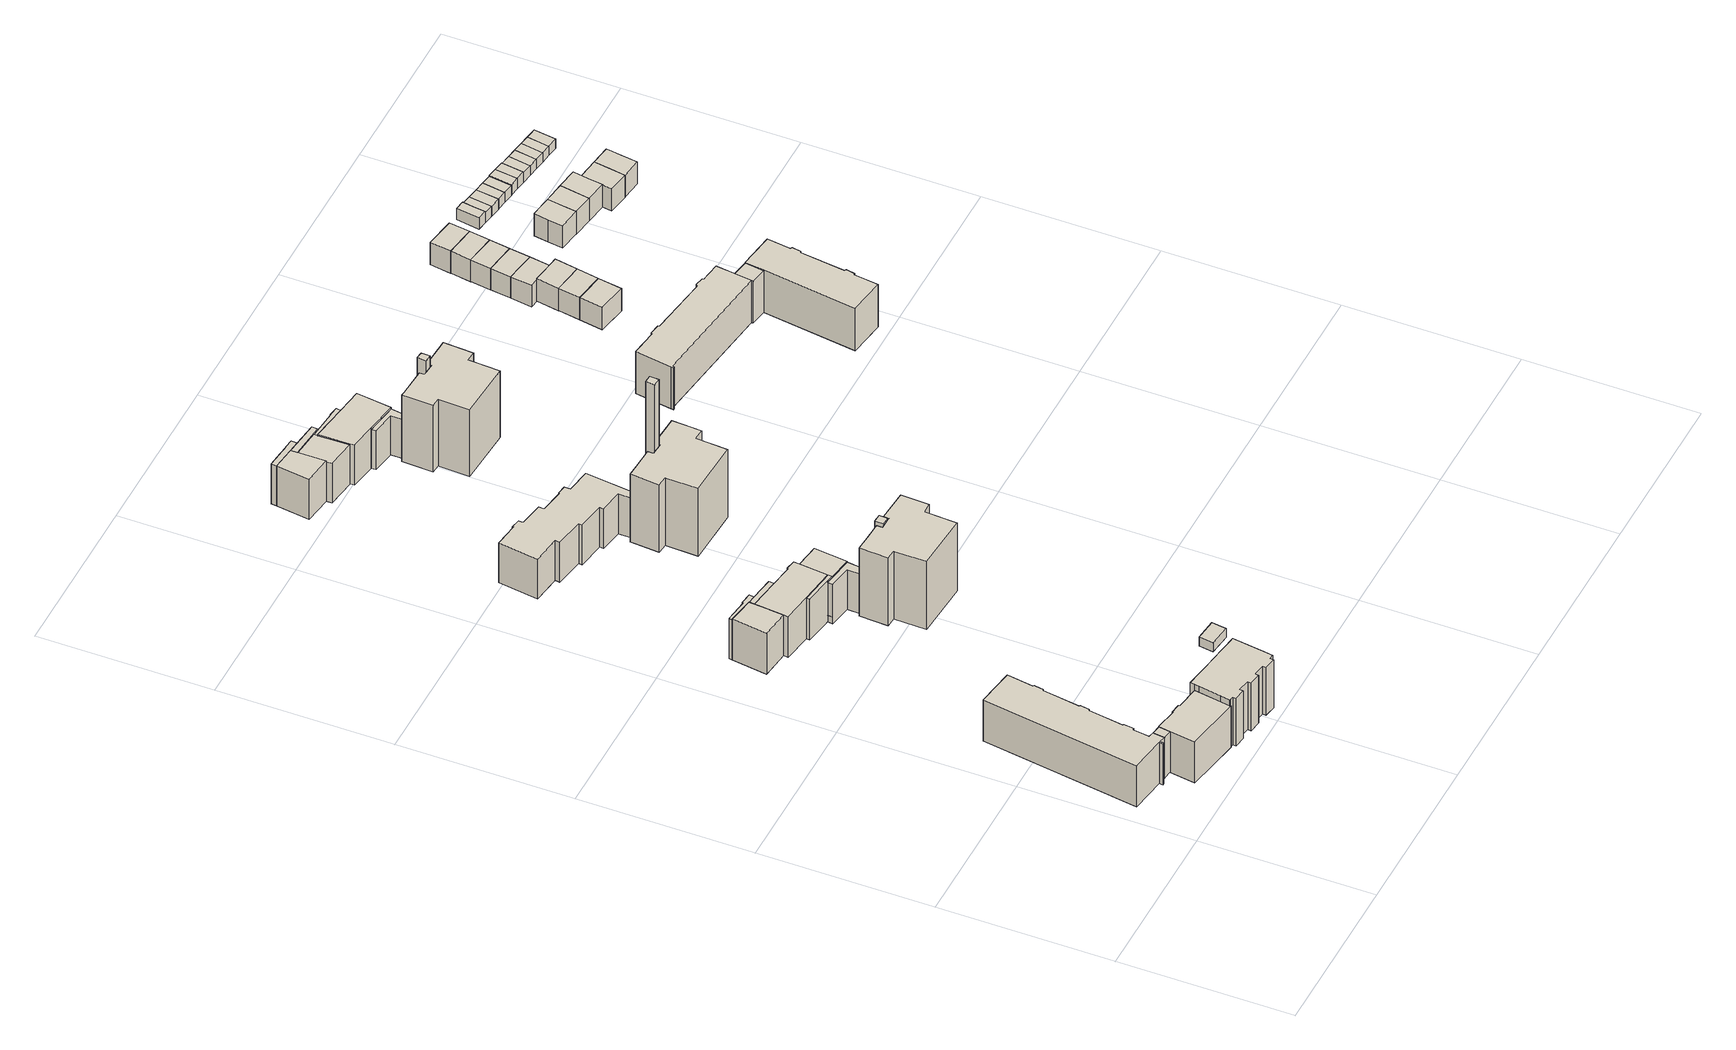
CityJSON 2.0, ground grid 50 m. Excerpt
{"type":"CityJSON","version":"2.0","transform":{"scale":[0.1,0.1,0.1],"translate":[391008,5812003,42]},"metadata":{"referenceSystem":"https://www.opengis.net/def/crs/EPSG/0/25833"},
"CityObjects":{
"building1":{"type":"Building","attributes":{"Gemeindeschluessel":"11000007","BezugspunktDach":"2200","function":"51009_1610","measuredHeight":13.73,"storeysAboveGround":0},"address":[{"country":"Germany","locality":"Berlin"}],"geometry":[{"type":"Solid","lod":"1","boundaries":[[[[0,1,2,3]],[[4,5,6,7]],[[4,7,3,2]],[[5,4,2,1]],[[6,5,1,0]],[[7,6,0,3]]]]}]},
"building2":{"type":"Building","attributes":{"Gemeindeschluessel":"11000007","BezugspunktDach":"2200","function":"31001_1010","measuredHeight":13.99,"storeysAboveGround":4},"address":[{"country":"Germany","locality":"Berlin","thoroughfareNumber":"2, 4, 6","thoroughfareName":"Steinhellenweg"}],"geometry":[{"type":"Solid","lod":"1","boundaries":[[[[8,9,10,11,12,13,14,15,16,17,18,19,20,21,22,23,24,25,26,27,28,29]],[[30,31,32,33,34,35,36,37,38,39,40,41,42,43,44,45,46,47,48,49,50,51]],[[30,51,29,28]],[[31,30,28,27]],[[32,31,27,26]],[[33,32,26,25]],[[34,33,25,24]],[[35,34,24,23]],[[36,35,23,22]],[[37,36,22,21]],[[38,37,21,20]],[[39,38,20,19]],[[40,39,19,18]],[[41,40,18,17]],[[42,41,17,16]],[[43,42,16,15]],[[44,43,15,14]],[[45,44,14,13]],[[46,45,13,12]],[[47,46,12,11]],[[48,47,11,10]],[[49,48,10,9]],[[50,49,9,8]],[[51,50,8,29]]]]}]},
"building3":{"type":"Building","attributes":{"Gemeindeschluessel":"11000007","BezugspunktDach":"2200","function":"31001_1010","measuredHeight":14.02,"storeysAboveGround":4},"address":[{"country":"Germany","locality":"Berlin","thoroughfareNumber":"58","thoroughfareName":"Eisenacher Straße"}],"geometry":[{"type":"Solid","lod":"1","boundaries":[[[[52,53,54,55,56,57,58,59,60,61]],[[62,63,64,65,66,67,68,69,70,71]],[[62,71,61,60]],[[63,62,60,59]],[[64,63,59,58]],[[65,64,58,57]],[[66,65,57,56]],[[67,66,56,55]],[[68,67,55,54]],[[69,68,54,53]],[[70,69,53,52]],[[71,70,52,61]]]]}]},
"building4":{"type":"Building","attributes":{"Gemeindeschluessel":"11000007","function":"31001_1010"},"address":[{"country":"Germany","locality":"Berlin","thoroughfareNumber":"57","thoroughfareName":"Eisenacher Straße"}],"children":["building4-1","building4-2"]},
"building4-1":{"type":"BuildingPart","attributes":{"BezugspunktDach":"2200","measuredHeight":18.97,"storeysAboveGround":4},"parents":["building4"],"geometry":[{"type":"MultiSurface","lod":"1","boundaries":[[[72,73,74,75,76,77,78,79,80,81,82,83,84,85,86,87,88,89,90,91,92,93,94,95,96,97]],[[98,99,100,101,102,103,104,105,106,107,108,109,110,111,112,113,114,115,116,117,118,119,120,121,122,123]],[[98,123,97,96]],[[99,98,96,95]],[[100,99,95,94]],[[101,100,94,93]],[[102,101,93,92]],[[103,102,92,91]],[[104,103,91,90]],[[124,125,126,127,128,105,104,90,89]],[[106,105,89,88]],[[107,106,88,87]],[[108,107,87,86]],[[109,108,86,85]],[[110,109,85,84]],[[111,110,84,83]],[[112,111,83,82]],[[113,112,82,81]],[[114,113,81,80]],[[115,114,80,79]],[[116,115,79,78]],[[117,116,78,77]],[[118,117,77,76]],[[119,118,76,75]],[[120,119,75,74]],[[121,120,74,73]],[[122,121,73,72]],[[123,122,72,97]],[[128,127,126,125,124]]]}]},
"building4-2":{"type":"BuildingPart","attributes":{"BezugspunktDach":"2200","measuredHeight":5.9,"storeysAboveGround":4},"parents":["building4"],"geometry":[{"type":"Solid","lod":"1","boundaries":[[[[124,129,130,125]],[[131,132,127,126]],[[131,126,125,130]],[[132,131,130,129]],[[127,132,129,124]],[[126,127,124,125]]]]}]},
"building5":{"type":"Building","attributes":{"Gemeindeschluessel":"11000007","function":"31001_1010"},"address":[{"country":"Germany","locality":"Berlin","thoroughfareNumber":"10, 8","thoroughfareName":"Steinhellenweg"}],"children":["building5-1","building5-2","building5-3","building5-4","building5-5","building5-6","building5-7"]},
"building5-1":{"type":"BuildingPart","attributes":{"BezugspunktDach":"2200","measuredHeight":13.74,"storeysAboveGround":4},"parents":["building5"],"geometry":[{"type":"MultiSurface","lod":"1","boundaries":[[[133,134,135,136,137,138,139,140,141,142]],[[143,144,145,146,147,148,149,150,151,152]],[[143,152,142,141]],[[146,145,139,138]],[[147,146,138,137]],[[148,147,137,136]],[[149,148,136,135]],[[153,154,135,134]],[[152,151,133,142]],[[144,143,141,140]],[[140,139,145,144]],[[150,149,155,154,153]],[[151,150,134,133]]]}]},
"building5-2":{"type":"BuildingPart","attributes":{"BezugspunktDach":"2200","measuredHeight":13.35,"storeysAboveGround":4},"parents":["building5"],"geometry":[{"type":"MultiSurface","lod":"1","boundaries":[[[156,157,158,159,160,161]],[[162,163,164,165,166,167]],[[162,167,161,160]],[[164,163,159,158]],[[165,164,158,157]],[[166,165,157,156]],[[167,166,156,161]],[[162,160,168,169]],[[163,169,168,159]]]}]},
"building5-3":{"type":"BuildingPart","attributes":{"BezugspunktDach":"2200","measuredHeight":13.74,"storeysAboveGround":4},"parents":["building5"],"geometry":[{"type":"MultiSurface","lod":"1","boundaries":[[[170,171,134,133,172]],[[151,150,169,162,173]],[[151,173,172,133]],[[174,153,150,134,171]],[[160,168,171,170]],[[173,162,170,172]],[[150,151,133,134,175]],[[169,150,153,174]],[[162,169,168,160]]]}]},
"building5-4":{"type":"BuildingPart","attributes":{"BezugspunktDach":"2200","measuredHeight":13.74,"storeysAboveGround":4},"parents":["building5"],"geometry":[{"type":"MultiSurface","lod":"1","boundaries":[[[139,176,177,178,140]],[[179,180,181,145,144]],[[182,183,178,177]],[[181,180,177,176]],[[145,181,176,139]],[[144,140,178,179,184]],[[180,179,183,182]],[[145,139,140,144]]]}]},
"building5-5":{"type":"BuildingPart","attributes":{"BezugspunktDach":"2200","measuredHeight":14.3,"storeysAboveGround":4},"parents":["building5"],"geometry":[{"type":"MultiSurface","lod":"1","boundaries":[[[185,186,187,188]],[[189,179,143,190]],[[189,190,188,187]],[[179,189,187,186],[179,183,191,189]],[[143,141,140,144,179,186,185],[144,140,178,179]],[[190,143,185,188]],[[183,179,189,191]],[[144,140,141,143]],[[140,144,179,178]]]}]},
"building5-6":{"type":"BuildingPart","attributes":{"BezugspunktDach":"2200","measuredHeight":13.67,"storeysAboveGround":4},"parents":["building5"],"geometry":[{"type":"MultiSurface","lod":"1","boundaries":[[[192,193,154,174]],[[149,194,163,169]],[[149,169,150,149,154]],[[194,149,154,193]],[[163,194,193,192]],[[169,168,159,192,174]],[[154,149,150,153]],[[174,153,150,169]],[[163,195,159,168,169]]]}]},
"building5-7":{"type":"BuildingPart","attributes":{"BezugspunktDach":"2200","measuredHeight":13.63,"storeysAboveGround":4},"parents":["building5"],"geometry":[{"type":"MultiSurface","lod":"1","boundaries":[[[182,196,197,198,199,191]],[[200,201,202,203,180,189]],[[200,189,191,199]],[[201,200,199,198]],[[202,201,198,197]],[[203,202,197,196]],[[180,203,196,182]],[[180,182,183,179]],[[189,204,179,183,191]]]}]},
"building6":{"type":"Building","attributes":{"Gemeindeschluessel":"11000007","BezugspunktDach":"2200","function":"31001_2463","measuredHeight":2.97,"storeysAboveGround":1},"address":[{"country":"Germany","locality":"Berlin","thoroughfareNumber":"56A","thoroughfareName":"Eisenacher Straße"}],"geometry":[{"type":"Solid","lod":"1","boundaries":[[[[205,206,207,208]],[[209,210,211,212]],[[209,212,208,207]],[[210,209,207,206]],[[211,210,206,205]],[[212,211,205,208]]]]}]},
"building7":{"type":"Building","attributes":{"Gemeindeschluessel":"11000007","BezugspunktDach":"2200","function":"31001_1010","measuredHeight":23.08,"storeysAboveGround":7},"address":[{"country":"Germany","locality":"Berlin","thoroughfareNumber":"12","thoroughfareName":"Steinhellenweg"}],"geometry":[{"type":"Solid","lod":"1","boundaries":[[[[213,214,215,216,217,218,219,220,221,222,223,224,225,226,227,228]],[[229,230,231,232,233,234,235,236,237,238,239,240,241,242,243,244]],[[229,244,228,227]],[[230,229,227,226]],[[231,230,226,225]],[[232,231,225,224]],[[233,232,224,223]],[[234,233,223,222]],[[235,234,222,221]],[[236,235,221,220]],[[237,236,220,219]],[[238,237,219,218]],[[239,238,218,217]],[[240,239,217,216]],[[241,240,216,215]],[[242,241,215,214]],[[243,242,214,213]],[[244,243,213,228]]]]}]},
"building8":{"type":"Building","attributes":{"Gemeindeschluessel":"11000007","BezugspunktDach":"2200","function":"51009_1610","measuredHeight":23.63,"storeysAboveGround":0},"address":[{"country":"Germany","locality":"Berlin"}],"geometry":[{"type":"Solid","lod":"1","boundaries":[[[[245,246,247,248]],[[249,250,251,252]],[[249,252,248,247]],[[250,249,247,246]],[[251,250,246,245]],[[252,251,245,248]]]]}]},
"building9":{"type":"Building","attributes":{"Gemeindeschluessel":"11000007","BezugspunktDach":"2200","function":"31001_1010","measuredHeight":13.54,"storeysAboveGround":4},"address":[{"country":"Germany","locality":"Berlin","thoroughfareNumber":"35, 37","thoroughfareName":"Wolfsburger Weg"}],"geometry":[{"type":"Solid","lod":"1","boundaries":[[[[253,254,255,256,257,258,259,260,261,262,263,264,265,266,267,268,269,270,271,272,273,274]],[[275,276,277,278,279,280,281,282,283,284,285,286,287,288,289,290,291,292,293,294,295,296]],[[275,296,274,273]],[[276,275,273,272]],[[277,276,272,271]],[[278,277,271,270]],[[279,278,270,269]],[[280,279,269,268]],[[281,280,268,267]],[[282,281,267,266]],[[283,282,266,265]],[[284,283,265,264]],[[285,284,264,263]],[[286,285,263,262]],[[287,286,262,261]],[[288,287,261,260]],[[289,288,260,259]],[[290,289,259,258]],[[291,290,258,257]],[[292,291,257,256]],[[293,292,256,255]],[[294,293,255,254]],[[295,294,254,253]],[[296,295,253,274]]]]}]},
"building10":{"type":"Building","attributes":{"Gemeindeschluessel":"11000007","BezugspunktDach":"2200","function":"31001_1010","measuredHeight":23.05,"storeysAboveGround":7},"address":[{"country":"Germany","locality":"Berlin","thoroughfareNumber":"33","thoroughfareName":"Wolfsburger Weg"}],"geometry":[{"type":"Solid","lod":"1","boundaries":[[[[297,298,299,300,301,302,303,304,305,306,307,308,309,310,311,312]],[[313,314,315,316,317,318,319,320,321,322,323,324,325,326,327,328]],[[313,328,312,311]],[[314,313,311,310]],[[315,314,310,309]],[[316,315,309,308]],[[317,316,308,307]],[[318,317,307,306]],[[319,318,306,305]],[[320,319,305,304]],[[321,320,304,303]],[[322,321,303,302]],[[323,322,302,301]],[[324,323,301,300]],[[325,324,300,299]],[[326,325,299,298]],[[327,326,298,297]],[[328,327,297,312]]]]}]},
"building11":{"type":"Building","attributes":{"Gemeindeschluessel":"11000007","BezugspunktDach":"2200","function":"51009_1610","measuredHeight":45.36,"storeysAboveGround":0},"address":[{"country":"Germany","locality":"Berlin"}],"geometry":[{"type":"Solid","lod":"1","boundaries":[[[[329,330,331,332]],[[333,334,335,336]],[[333,336,332,331]],[[334,333,331,330]],[[335,334,330,329]],[[336,335,329,332]]]]}]},
"building12":{"type":"Building","attributes":{"Gemeindeschluessel":"11000007","function":"31001_1010"},"address":[{"country":"Germany","locality":"Berlin","thoroughfareNumber":"14, 16","thoroughfareName":"Steinhellenweg"}],"children":["building12-1","building12-2","building12-3","building12-4","building12-5","building12-6","building12-7"]},
"building12-1":{"type":"BuildingPart","attributes":{"BezugspunktDach":"2200","measuredHeight":14.25,"storeysAboveGround":4},"parents":["building12"],"geometry":[{"type":"MultiSurface","lod":"1","boundaries":[[[337,338,339,340,341,342,343]],[[344,345,346,347,348,349,350]],[[344,351,352,350,343,342]],[[345,344,342,341]],[[346,345,341,340]],[[347,353,354,340,339]],[[348,347,339,338]],[[349,348,338,337]],[[355,356,337,343]],[[350,352,351,344]],[[346,354,353,347,357]],[[350,349,356,355]]]}]},
"building12-2":{"type":"BuildingPart","attributes":{"BezugspunktDach":"2200","measuredHeight":13.22,"storeysAboveGround":4},"parents":["building12"],"geometry":[{"type":"Solid","lod":"1","boundaries":[[[[358,359,360,361,354,353]],[[346,362,363,364,365,347]],[[362,346,354,361]],[[363,362,361,360]],[[364,363,360,359]],[[365,364,359,358]],[[347,365,358,353]],[[347,353,354,346]]]]}]},
"building12-3":{"type":"BuildingPart","attributes":{"BezugspunktDach":"2200","measuredHeight":13.22,"storeysAboveGround":4},"parents":["building12"],"geometry":[{"type":"MultiSurface","lod":"1","boundaries":[[[352,351,366,367,368,369,370]],[[371,372,373,374,344,350,375]],[[372,371,369,368]],[[373,372,368,367]],[[374,373,367,366]],[[344,374,366,351]],[[371,375,370,369]],[[376,350,344,351,352]],[[350,352,370,375]]]}]},
"building12-4":{"type":"BuildingPart","attributes":{"BezugspunktDach":"2200","measuredHeight":13.36,"storeysAboveGround":4},"parents":["building12"],"geometry":[{"type":"MultiSurface","lod":"1","boundaries":[[[356,377,378,379,380]],[[381,382,375,349,383]],[[381,383,380,379]],[[377,355,384,352,370]],[[383,349,356,380]],[[382,381,379,378]],[[370,375,382,378,377]],[[349,350,355,356]],[[375,370,352,384,350]]]}]},
"building12-5":{"type":"BuildingPart","attributes":{"BezugspunktDach":"2200","measuredHeight":13.63,"storeysAboveGround":4},"parents":["building12"],"geometry":[{"type":"MultiSurface","lod":"1","boundaries":[[[385,386,387,388,389]],[[390,391,392,371,382]],[[392,391,387,386]],[[371,392,386,385]],[[382,378,377,370,369,385,389]],[[390,382,378,389,388]],[[391,390,388,387]],[[371,369,370,375]],[[370,377,378,382,375]]]}]},
"building12-6":{"type":"BuildingPart","attributes":{"BezugspunktDach":"2200","measuredHeight":13.71,"storeysAboveGround":4},"parents":["building12"],"geometry":[{"type":"MultiSurface","lod":"1","boundaries":[[[393,394,395,396]],[[397,390,381,398]],[[397,398,396,395]],[[390,388,399,400,395,394]],[[379,378,389,388,390,394,393]],[[398,381,393,396]],[[397,400,399,388,390]],[[381,382,378,379]],[[401,382,402,390,388,389,378]]]}]},
"building12-7":{"type":"BuildingPart","attributes":{"BezugspunktDach":"2200","measuredHeight":13.6,"storeysAboveGround":4},"parents":["building12"],"geometry":[{"type":"MultiSurface","lod":"1","boundaries":[[[387,403,404,405,406,407,399]],[[408,409,410,411,412,391,397]],[[408,397,399,407]],[[409,408,407,406]],[[410,409,406,405]],[[411,410,405,404]],[[412,411,404,403]],[[391,412,403,387]],[[391,413,387,388,390]],[[397,414,390,388,399,415]]]}]},
"building13":{"type":"Building","attributes":{"Gemeindeschluessel":"11000007","BezugspunktDach":"2200","function":"31001_1010","measuredHeight":22.59,"storeysAboveGround":7},"address":[{"country":"Germany","locality":"Berlin","thoroughfareNumber":"18","thoroughfareName":"Steinhellenweg"}],"geometry":[{"type":"Solid","lod":"1","boundaries":[[[[416,417,418,419,420,421,422,423,424,425,426,427,428,429,430,431]],[[432,433,434,435,436,437,438,439,440,441,442,443,444,445,446,447]],[[432,447,431,430]],[[433,432,430,429]],[[434,433,429,428]],[[435,434,428,427]],[[436,435,427,426]],[[437,436,426,425]],[[438,437,425,424]],[[439,438,424,423]],[[440,439,423,422]],[[441,440,422,421]],[[442,441,421,420]],[[443,442,420,419]],[[444,443,419,418]],[[445,444,418,417]],[[446,445,417,416]],[[447,446,416,431]]]]}]},
"building14":{"type":"Building","attributes":{"Gemeindeschluessel":"11000007","BezugspunktDach":"2200","function":"51009_1610","measuredHeight":26.48,"storeysAboveGround":0},"address":[{"country":"Germany","locality":"Berlin"}],"geometry":[{"type":"Solid","lod":"1","boundaries":[[[[448,449,450,451]],[[452,453,454,455]],[[452,455,451,450]],[[453,452,450,449]],[[454,453,449,448]],[[455,454,448,451]]]]}]},
"building15":{"type":"Building","attributes":{"Gemeindeschluessel":"11000007","function":"31001_1010"},"address":[{"country":"Germany","locality":"Berlin","thoroughfareNumber":"27, 27A, 29, 31","thoroughfareName":"Wolfsburger Weg"}],"children":["building15-1","building15-2","building15-3"]},
"building15-1":{"type":"BuildingPart","attributes":{"BezugspunktDach":"2200","measuredHeight":14.98,"storeysAboveGround":4},"parents":["building15"],"geometry":[{"type":"MultiSurface","lod":"1","boundaries":[[[456,457,458,459,460,461,462,463,464,465,466,467,468,469,470,471,472,473]],[[474,475,476,477,478,479,480,481,482,483,484,485,486,487,488,489,490,491]],[[474,491,473,472]],[[475,474,472,471]],[[476,475,471,470]],[[477,476,470,469]],[[478,477,469,468]],[[479,478,468,467]],[[480,479,467,466]],[[481,480,466,465]],[[482,481,465,464]],[[483,482,464,463]],[[484,483,463,462]],[[485,484,462,461]],[[492,493,494,461,460]],[[495,492,486,460,459]],[[488,487,459,458]],[[489,488,458,457]],[[490,489,457,456]],[[491,490,456,473]],[[486,496,493,492]],[[496,485,494,493]],[[487,486,492,495]]]}]},
"building15-2":{"type":"BuildingPart","attributes":{"BezugspunktDach":"2200","measuredHeight":14.32,"storeysAboveGround":4},"parents":["building15"],"geometry":[{"type":"MultiSurface","lod":"1","boundaries":[[[497,498,499,494,493,495]],[[496,485,500,501,502,487]],[[487,486,496]],[[500,485,494,499]],[[501,500,499,498]],[[502,501,498,497]],[[487,502,497,495]],[[496,486,492,493]],[[495,492,486,487]],[[485,496,493,494]]]}]},
"building15-3":{"type":"BuildingPart","attributes":{"BezugspunktDach":"2200","measuredHeight":15,"storeysAboveGround":4},"parents":["building15"],"geometry":[{"type":"Solid","lod":"1","boundaries":[[[[503,504,505,506,507,508,509,510,511,512,513,514,515]],[[502,500,516,517,518,519,520,521,522,523,524,525,526]],[[502,526,515,514]],[[500,502,514,513]],[[516,500,513,512]],[[517,516,512,511]],[[518,517,511,510]],[[519,518,510,509]],[[520,519,509,508]],[[521,520,508,507]],[[522,521,507,506]],[[523,522,506,505]],[[524,523,505,504]],[[525,524,504,503]],[[526,525,503,515]]]]}]},
"building16":{"type":"Building","attributes":{"Gemeindeschluessel":"11000007","BezugspunktDach":"2200","function":"31001_1010","measuredHeight":8.88,"storeysAboveGround":2},"address":[{"country":"Germany","locality":"Berlin","thoroughfareNumber":"32","thoroughfareName":"Wolfsburger Weg"}],"geometry":[{"type":"Solid","lod":"1","boundaries":[[[[527,528,529,530,531]],[[532,533,534,535,536]],[[532,536,531,530]],[[533,532,530,529]],[[534,533,529,528]],[[535,534,528,527]],[[536,535,527,531]]]]}]},
"building17":{"type":"Building","attributes":{"Gemeindeschluessel":"11000007","BezugspunktDach":"2200","function":"31001_1010","measuredHeight":8.92,"storeysAboveGround":2},"address":[{"country":"Germany","locality":"Berlin","thoroughfareNumber":"32A","thoroughfareName":"Wolfsburger Weg"}],"geometry":[{"type":"Solid","lod":"1","boundaries":[[[[528,537,538,539,530]],[[540,541,542,534,532]],[[540,532,530,539]],[[541,540,539,538]],[[542,541,538,537]],[[534,542,537,528]],[[532,534,528,530]]]]}]},
"building18":{"type":"Building","attributes":{"Gemeindeschluessel":"11000007","BezugspunktDach":"2200","function":"31001_1010","measuredHeight":9.06,"storeysAboveGround":2},"address":[{"country":"Germany","locality":"Berlin","thoroughfareNumber":"32B","thoroughfareName":"Wolfsburger Weg"}],"geometry":[{"type":"Solid","lod":"1","boundaries":[[[[538,537,543,544,545,546,539]],[[547,548,549,550,551,552,553]],[[547,553,539,546]],[[548,547,546,545]],[[549,548,545,544]],[[550,549,544,543]],[[551,550,543,537]],[[552,551,537,538]],[[553,552,538,539]]]]}]},
"building19":{"type":"Building","attributes":{"Gemeindeschluessel":"11000007","BezugspunktDach":"2200","function":"31001_1010","measuredHeight":8.45,"storeysAboveGround":2},"address":[{"country":"Germany","locality":"Berlin","thoroughfareNumber":"32C","thoroughfareName":"Wolfsburger Weg"}],"geometry":[{"type":"Solid","lod":"1","boundaries":[[[[554,555,556,557,558,559,560]],[[561,562,563,564,565,566,567]],[[561,567,560,559]],[[562,561,559,558]],[[563,562,558,557]],[[564,563,557,556]],[[565,564,556,555]],[[566,565,555,554]],[[567,566,554,560]]]]}]},
"building20":{"type":"Building","attributes":{"Gemeindeschluessel":"11000007","BezugspunktDach":"2200","function":"31001_1010","measuredHeight":8.45,"storeysAboveGround":2},"address":[{"country":"Germany","locality":"Berlin","thoroughfareNumber":"32D","thoroughfareName":"Wolfsburger Weg"}],"geometry":[{"type":"Solid","lod":"1","boundaries":[[[[557,568,569,570,559]],[[571,572,573,563,561]],[[571,561,559,570]],[[572,571,570,569]],[[573,572,569,568]],[[563,573,568,557]],[[561,563,557,559]]]]}]},
"building21":{"type":"Building","attributes":{"Gemeindeschluessel":"11000007","BezugspunktDach":"2200","function":"31001_1010","measuredHeight":8.59,"storeysAboveGround":2},"address":[{"country":"Germany","locality":"Berlin","thoroughfareNumber":"32E","thoroughfareName":"Wolfsburger Weg"}],"geometry":[{"type":"Solid","lod":"1","boundaries":[[[[568,574,575,576,570]],[[577,578,579,580,581]],[[577,581,570,576]],[[578,577,576,575]],[[579,578,575,574]],[[580,579,574,568]],[[581,580,568,570]]]]}]},
"building22":{"type":"Building","attributes":{"Gemeindeschluessel":"11000007","BezugspunktDach":"2200","function":"31001_1010","measuredHeight":8.68,"storeysAboveGround":2},"address":[{"country":"Germany","locality":"Berlin","thoroughfareNumber":"32F","thoroughfareName":"Wolfsburger Weg"}],"geometry":[{"type":"Solid","lod":"1","boundaries":[[[[574,582,583,584,576]],[[585,586,587,588,589]],[[585,589,576,584]],[[586,585,584,583]],[[587,586,583,582]],[[588,587,582,574]],[[589,588,574,576]]]]}]},
"building23":{"type":"Building","attributes":{"Gemeindeschluessel":"11000007","BezugspunktDach":"2200","function":"31001_1010","measuredHeight":8.71,"storeysAboveGround":2},"address":[{"country":"Germany","locality":"Berlin","thoroughfareNumber":"32G","thoroughfareName":"Wolfsburger Weg"}],"geometry":[{"type":"Solid","lod":"1","boundaries":[[[[582,590,591,584]],[[592,593,594,595]],[[592,595,584,591]],[[593,592,591,590]],[[594,593,590,582]],[[595,594,582,584]]]]}]},
"building24":{"type":"Building","attributes":{"Gemeindeschluessel":"11000007","BezugspunktDach":"2200","function":"31001_1010","measuredHeight":8.75,"storeysAboveGround":2},"address":[{"country":"Germany","locality":"Berlin","thoroughfareNumber":"32H","thoroughfareName":"Wolfsburger Weg"}],"geometry":[{"type":"Solid","lod":"1","boundaries":[[[[596,597,598,599,600,601]],[[602,603,604,605,606,607]],[[602,607,601,600]],[[603,602,600,599]],[[604,603,599,598]],[[605,604,598,597]],[[606,605,597,596]],[[607,606,596,601]]]]}]},
"building25":{"type":"Building","attributes":{"Gemeindeschluessel":"11000007","BezugspunktDach":"2200","function":"31001_2463","measuredHeight":4.38,"storeysAboveGround":1},"address":[{"country":"Germany","locality":"Berlin","thoroughfareNumber":"32A (1)","thoroughfareName":"Wolfsburger Weg"}],"geometry":[{"type":"Solid","lod":"1","boundaries":[[[[608,609,610,611,612]],[[613,614,615,616,617]],[[613,617,612,611]],[[614,613,611,610]],[[615,614,610,609]],[[616,615,609,608]],[[617,616,608,612]]]]}]},
"building26":{"type":"Building","attributes":{"Gemeindeschluessel":"11000007","BezugspunktDach":"2200","function":"31001_1010","measuredHeight":8.79,"storeysAboveGround":2},"address":[{"country":"Germany","locality":"Berlin","thoroughfareNumber":"32I","thoroughfareName":"Wolfsburger Weg"}],"geometry":[{"type":"Solid","lod":"1","boundaries":[[[[618,619,620,598,596]],[[621,622,623,624,625]],[[621,625,596,598]],[[622,621,598,620]],[[623,622,620,619]],[[624,623,619,618]],[[625,624,618,596]]]]}]},
"building27":{"type":"Building","attributes":{"Gemeindeschluessel":"11000007","BezugspunktDach":"2200","function":"31001_2463","measuredHeight":3.46,"storeysAboveGround":1},"address":[{"country":"Germany","locality":"Berlin","thoroughfareNumber":"32 (1)","thoroughfareName":"Wolfsburger Weg"}],"geometry":[{"type":"Solid","lod":"1","boundaries":[[[[626,627,628,629]],[[630,631,632,633]],[[630,633,629,628]],[[631,630,628,627]],[[632,631,627,626]],[[633,632,626,629]]]]}]},
"building28":{"type":"Building","attributes":{"Gemeindeschluessel":"11000007","BezugspunktDach":"2200","function":"31001_2463","measuredHeight":3.48,"storeysAboveGround":1},"address":[{"country":"Germany","locality":"Berlin","thoroughfareNumber":"32E (1)","thoroughfareName":"Wolfsburger Weg"}],"geometry":[{"type":"Solid","lod":"1","boundaries":[[[[634,635,627,626]],[[636,637,638,639]],[[636,639,626,627]],[[637,636,627,635]],[[638,637,635,634]],[[639,638,634,626]]]]}]},
"building29":{"type":"Building","attributes":{"Gemeindeschluessel":"11000007","BezugspunktDach":"2200","function":"31001_1010","measuredHeight":8.79,"storeysAboveGround":2},"address":[{"country":"Germany","locality":"Berlin","thoroughfareNumber":"32K","thoroughfareName":"Wolfsburger Weg"}],"geometry":[{"type":"Solid","lod":"1","boundaries":[[[[640,641,642,620,619,618]],[[623,622,643,644,645,624]],[[623,624,618,619]],[[622,623,619,620]],[[643,622,620,642]],[[644,643,642,641]],[[645,644,641,640]],[[624,645,640,618]]]]}]},
"building30":{"type":"Building","attributes":{"Gemeindeschluessel":"11000007","BezugspunktDach":"2200","function":"31001_2463","measuredHeight":3.44,"storeysAboveGround":1},"address":[{"country":"Germany","locality":"Berlin","thoroughfareNumber":"32F (1)","thoroughfareName":"Wolfsburger Weg"}],"geometry":[{"type":"Solid","lod":"1","boundaries":[[[[646,647,635,634]],[[648,649,650,651]],[[648,651,634,635]],[[649,648,635,647]],[[650,649,647,646]],[[651,650,646,634]]]]}]},
"building31":{"type":"Building","attributes":{"Gemeindeschluessel":"11000007","BezugspunktDach":"2200","function":"31001_2463","measuredHeight":3.44,"storeysAboveGround":1},"address":[{"country":"Germany","locality":"Berlin","thoroughfareNumber":"32H (1)","thoroughfareName":"Wolfsburger Weg"}],"geometry":[{"type":"Solid","lod":"1","boundaries":[[[[652,653,647,646]],[[649,654,655,650]],[[649,650,646,647]],[[654,649,647,653]],[[655,654,653,652]],[[650,655,652,646]]]]}]},
"building32":{"type":"Building","attributes":{"Gemeindeschluessel":"11000007","BezugspunktDach":"2200","function":"31001_1010","measuredHeight":8.82,"storeysAboveGround":2},"address":[{"country":"Germany","locality":"Berlin","thoroughfareNumber":"32L","thoroughfareName":"Wolfsburger Weg"}],"geometry":[{"type":"Solid","lod":"1","boundaries":[[[[656,657,658,659,660,661]],[[662,663,664,665,666,667]],[[662,667,661,660]],[[663,662,660,659]],[[664,663,659,658]],[[665,664,658,657]],[[666,665,657,656]],[[667,666,656,661]]]]}]},
"building33":{"type":"Building","attributes":{"Gemeindeschluessel":"11000007","BezugspunktDach":"2200","function":"31001_2463","measuredHeight":3.46,"storeysAboveGround":1},"address":[{"country":"Germany","locality":"Berlin","thoroughfareNumber":"32K (1)","thoroughfareName":"Wolfsburger Weg"}],"geometry":[{"type":"Solid","lod":"1","boundaries":[[[[668,669,670,671]],[[672,673,674,675]],[[672,675,671,670]],[[673,672,670,669]],[[674,673,669,668]],[[675,674,668,671]]]]}]},
"building34":{"type":"Building","attributes":{"Gemeindeschluessel":"11000007","BezugspunktDach":"2200","function":"31001_2463","measuredHeight":3.54,"storeysAboveGround":1},"address":[{"country":"Germany","locality":"Berlin","thoroughfareNumber":"32B (1)","thoroughfareName":"Wolfsburger Weg"}],"geometry":[{"type":"Solid","lod":"1","boundaries":[[[[676,677,669,668]],[[678,679,680,681]],[[678,681,668,669]],[[679,678,669,677]],[[680,679,677,676]],[[681,680,676,668]]]]}]},
"building35":{"type":"Building","attributes":{"Gemeindeschluessel":"11000007","BezugspunktDach":"2200","function":"31001_1010","measuredHeight":8.77,"storeysAboveGround":2},"address":[{"country":"Germany","locality":"Berlin","thoroughfareNumber":"32M","thoroughfareName":"Wolfsburger Weg"}],"geometry":[{"type":"Solid","lod":"1","boundaries":[[[[682,683,684,658,656]],[[685,686,687,688,689]],[[685,689,656,658]],[[686,685,658,684]],[[687,686,684,683]],[[688,687,683,682]],[[689,688,682,656]]]]}]},
"building36":{"type":"Building","attributes":{"Gemeindeschluessel":"11000007","BezugspunktDach":"2200","function":"31001_2463","measuredHeight":3.31,"storeysAboveGround":1},"address":[{"country":"Germany","locality":"Berlin","thoroughfareNumber":"32D (1)","thoroughfareName":"Wolfsburger Weg"}],"geometry":[{"type":"Solid","lod":"1","boundaries":[[[[690,691,692,693]],[[679,694,695,680]],[[679,680,693,692]],[[694,679,692,691]],[[695,694,691,690]],[[680,695,690,693]]]]}]},
"building37":{"type":"Building","attributes":{"Gemeindeschluessel":"11000007","BezugspunktDach":"2200","function":"31001_2463","measuredHeight":3.33,"storeysAboveGround":1},"address":[{"country":"Germany","locality":"Berlin","thoroughfareNumber":"32L (1)","thoroughfareName":"Wolfsburger Weg"}],"geometry":[{"type":"Solid","lod":"1","boundaries":[[[[696,697,691,690]],[[694,698,699,695]],[[694,695,690,691]],[[698,694,691,697]],[[699,698,697,696]],[[695,699,696,690]]]]}]},
"building38":{"type":"Building","attributes":{"Gemeindeschluessel":"11000007","BezugspunktDach":"2200","function":"31001_2463","measuredHeight":3.28,"storeysAboveGround":1},"address":[{"country":"Germany","locality":"Berlin","thoroughfareNumber":"32M (1)","thoroughfareName":"Wolfsburger Weg"}],"geometry":[{"type":"Solid","lod":"1","boundaries":[[[[700,701,697,696]],[[698,702,703,699]],[[698,699,696,697]],[[702,698,697,701]],[[703,702,701,700]],[[699,703,700,696]]]]}]},
"building39":{"type":"Building","attributes":{"Gemeindeschluessel":"11000007","BezugspunktDach":"2200","function":"31001_2463","measuredHeight":3.23,"storeysAboveGround":1},"address":[{"country":"Germany","locality":"Berlin","thoroughfareNumber":"32C (1)","thoroughfareName":"Wolfsburger Weg"}],"geometry":[{"type":"Solid","lod":"1","boundaries":[[[[704,705,701,700]],[[706,707,708,709]],[[706,709,700,701]],[[707,706,701,705]],[[708,707,705,704]],[[709,708,704,700]]]]}]},
"building40":{"type":"Building","attributes":{"Gemeindeschluessel":"11000007","BezugspunktDach":"2200","function":"31001_2463","measuredHeight":3.17,"storeysAboveGround":1},"address":[{"country":"Germany","locality":"Berlin","thoroughfareNumber":"32I (1)","thoroughfareName":"Wolfsburger Weg"}],"geometry":[{"type":"Solid","lod":"1","boundaries":[[[[710,711,705,704]],[[707,712,713,708]],[[707,708,704,705]],[[712,707,705,711]],[[713,712,711,710]],[[708,713,710,704]]]]}]}
},
"vertices":[
[156,143,192],[161,177,192],[134,181,192],[130,147,192],[134,181,55],[161,177,55],[156,143,55],[130,147,55],
[107,151,193],[106,140,193],[110,140,193],[111,150,193],[130,147,193],[134,181,193],[117,184,193],[124,231,193],[129,232,193],[132,261,193],[129,263,193],[145,364,193],[148,364,193],[152,391,193],[149,393,193],[166,502,193],[169,502,193],[173,529,193],[170,531,193],[182,607,193],[71,624,193],[3,167,193],[71,624,53],[182,607,53],[170,531,53],[173,529,53],[169,502,53],[166,502,53],[149,393,53],[152,391,53],[148,364,53],[145,364,53],[129,263,53],[132,261,53],[129,232,53],[124,231,53],[117,184,53],[134,181,53],[130,147,53],[111,150,53],[110,140,53],[106,140,53],[107,151,53],[3,167,53],
[306,42,194],[306,45,194],[322,150,194],[254,161,194],[253,164,194],[225,168,194],[224,166,194],[161,177,194],[156,143,194],[145,70,194],[156,143,54],[161,177,54],[224,166,54],[225,168,54],[253,164,54],[254,161,54],[322,150,54],[306,45,54],[306,42,54],[145,70,54],
[309,44,214],[318,43,214],[317,33,214],[351,28,214],[352,38,214],[387,32,214],[386,22,214],[420,17,214],[422,27,214],[456,22,214],[455,12,214],[489,6,214],[491,17,214],[504,15,214],[508,42,214],[517,106,214],[521,134,214],[435,147,214],[406,151,214],[352,159,214],[327,163,214],[324,164,214],[322,150,214],[320,136,214],[310,72,214],[306,45,214],[310,72,52],[320,136,52],[322,150,52],[324,164,52],[327,163,52],[352,159,52],[406,151,52],[435,147,52],[521,134,52],[517,106,52],[508,42,52],[504,15,52],[491,17,52],[489,6,52],[455,12,52],[456,22,52],[422,27,52],[420,17,52],[386,22,52],[387,32,52],[352,38,52],[351,28,52],[317,33,52],[318,43,52],[309,44,52],[306,45,52],[435,147,114],[406,151,114],[406,151,55],[435,147,55],[435,147,84],
[437,162,114],[408,166,114],[408,166,55],[437,162,55],
[245,1194,186],[348,1180,186],[356,1263,186],[357,1279,186],[329,1284,186],[328,1281,186],[263,1291,186],[170,1304,186],[163,1220,186],[162,1206,186],[163,1220,48],[170,1304,48],[263,1291,48],[328,1281,48],[329,1284,48],[357,1279,48],[356,1263,48],[348,1180,48],[245,1194,48],[162,1206,48],[348,1180,185],[356,1263,185],[356,1263,117],
[389,1145,182],[388,1106,182],[410,1104,182],[416,1157,182],[326,1171,182],[324,1156,182],[326,1171,48],[416,1157,48],[410,1104,48],[388,1106,48],[389,1145,48],[324,1156,48],[347,1167,182],[347,1167,48],
[326,1171,186],[347,1167,186],[245,1184,186],[245,1184,48],[347,1167,185],[348,1180,130],
[264,1306,186],[196,1316,186],[171,1319,186],[171,1319,48],[196,1316,48],[264,1306,48],[196,1316,185],[171,1319,185],[170,1305,48],
[163,1220,187],[171,1319,187],[95,1331,187],[81,1230,187],[95,1331,48],[81,1230,48],[95,1331,185],
[416,1157,185],[427,1253,185],[427,1253,48],[416,1157,148],
[198,1331,185],[165,1335,185],[164,1332,185],[96,1341,185],[96,1341,48],[164,1332,48],[165,1335,48],[198,1331,48],[158,1321,48],
[684,226,80],[690,268,80],[627,275,80],[621,234,80],[627,275,50],[690,268,50],[684,226,50],[621,234,50],
[402,1021,281],[400,929,281],[565,919,281],[570,1011,281],[600,1012,281],[603,1093,281],[512,1099,281],[510,1083,281],[502,1084,281],[478,1084,281],[472,1084,281],[472,1101,281],[410,1104,281],[388,1106,281],[377,1106,281],[373,1024,281],[377,1106,50],[388,1106,50],[410,1104,50],[472,1101,50],[472,1084,50],[478,1084,50],[502,1084,50],[510,1083,50],[512,1099,50],[603,1093,50],[600,1012,50],[570,1011,50],[565,919,50],[400,929,50],[402,1021,50],[373,1024,50],
[502,1084,288],[503,1108,288],[480,1109,288],[478,1084,288],[480,1109,51],[503,1108,51],[502,1084,51],[478,1084,51],
[198,1870,171],[196,1856,171],[280,1841,171],[280,1831,171],[359,1819,171],[358,1807,171],[424,1796,171],[424,1757,171],[445,1756,171],[462,1904,171],[392,1914,171],[392,1932,171],[366,1936,171],[365,1933,171],[296,1944,171],[297,1960,171],[227,1972,171],[228,1985,171],[201,1990,171],[202,1987,171],[131,1996,171],[115,1881,171],[131,1996,36],[202,1987,36],[201,1990,36],[228,1985,36],[227,1972,36],[297,1960,36],[296,1944,36],[365,1933,36],[366,1936,36],[392,1932,36],[392,1914,36],[462,1904,36],[445,1756,36],[424,1757,36],[424,1796,36],[358,1807,36],[359,1819,36],[280,1831,36],[280,1841,36],[196,1856,36],[198,1870,36],[115,1881,36],
[436,1671,263],[433,1578,263],[598,1571,263],[604,1662,263],[636,1660,263],[640,1745,263],[547,1750,263],[545,1734,263],[537,1734,263],[514,1736,263],[508,1736,263],[508,1753,263],[445,1756,263],[424,1757,263],[412,1758,263],[406,1674,263],[412,1758,33],[424,1757,33],[445,1756,33],[508,1753,33],[508,1736,33],[514,1736,33],[537,1734,33],[545,1734,33],[547,1750,33],[640,1745,33],[636,1660,33],[604,1662,33],[598,1571,33],[433,1578,33],[436,1671,33],[406,1674,33],
[537,1734,491],[539,1761,491],[517,1762,491],[514,1736,491],[517,1762,37],[539,1761,37],[537,1734,37],[514,1736,37],
[322,2495,168],[323,2482,168],[398,2471,168],[490,2457,168],[503,2558,168],[432,2568,168],[320,2584,168],[432,2568,31],[503,2558,31],[490,2457,31],[398,2471,31],[323,2482,31],[322,2495,31],[320,2584,31],[432,2568,163],[320,2584,163],[398,2471,163],[490,2457,163],[320,2584,165],[322,2495,165],[405,2470,31],
[399,2457,163],[465,2447,163],[465,2409,163],[483,2408,163],[483,2408,31],[465,2409,31],[465,2447,31],[399,2457,31],
[435,2584,163],[407,2588,163],[406,2587,163],[340,2593,163],[320,2595,163],[340,2593,31],[406,2587,31],[407,2588,31],[435,2584,31],[320,2595,31],[320,2584,80],
[320,2595,165],[238,2603,165],[238,2523,165],[238,2507,165],[238,2523,31],[238,2603,31],[238,2507,31],[320,2584,131],
[340,2593,167],[342,2610,167],[271,2618,167],[238,2622,167],[238,2603,167],[238,2622,31],[271,2618,31],[342,2610,31],
[238,2523,168],[238,2622,168],[170,2630,168],[157,2534,168],[170,2630,31],[157,2534,31],[170,2630,167],[170,2630,134],[238,2603,99],[238,2604,31],
[271,2636,167],[246,2639,167],[244,2638,167],[217,2641,167],[172,2646,167],[172,2646,31],[217,2641,31],[244,2638,31],[246,2639,31],[271,2636,31],[271,2618,99],[232,2623,31],[170,2630,73],
[475,2319,258],[471,2230,258],[638,2221,258],[643,2311,258],[672,2310,258],[677,2396,258],[587,2401,258],[586,2387,258],[577,2388,258],[556,2389,258],[548,2390,258],[547,2404,258],[483,2408,258],[465,2409,258],[453,2410,258],[449,2321,258],[453,2410,32],[465,2409,32],[483,2408,32],[547,2404,32],[548,2390,32],[556,2389,32],[577,2388,32],[586,2387,32],[587,2401,32],[677,2396,32],[672,2310,32],[643,2311,32],[638,2221,32],[471,2230,32],[475,2319,32],[449,2321,32],
[577,2388,298],[577,2412,298],[558,2415,298],[556,2389,298],[558,2415,33],[577,2412,33],[577,2388,33],[556,2389,33],
[926,1867,166],[929,1873,166],[1304,1824,166],[1305,1819,166],[1306,1823,166],[1312,1874,166],[1318,1928,166],[1260,1936,166],[1260,1940,166],[1235,1945,166],[1231,1940,166],[1051,1965,166],[1051,1969,166],[1020,1973,166],[1017,1970,166],[940,1980,166],[924,1874,166],[922,1867,166],[924,1874,23],[940,1980,23],[1017,1970,23],[1020,1973,23],[1051,1969,23],[1051,1965,23],[1231,1940,23],[1235,1945,23],[1260,1940,23],[1260,1936,23],[1318,1928,23],[1312,1874,23],[1306,1823,23],[1305,1819,23],[1304,1824,23],[929,1873,23],[926,1867,23],[922,1867,23],[1306,1823,164],[1308,1846,164],[1312,1874,164],[1305,1819,164],[1308,1846,23],
[1353,1811,164],[1378,1835,164],[1361,1866,164],[1361,1866,23],[1378,1835,23],[1353,1811,23],
[1422,1525,167],[1431,1595,167],[1435,1596,167],[1440,1622,167],[1435,1624,167],[1452,1755,167],[1456,1755,167],[1460,1781,167],[1455,1783,167],[1464,1851,167],[1361,1866,167],[1353,1811,167],[1316,1540,167],[1464,1851,23],[1455,1783,23],[1460,1781,23],[1456,1755,23],[1452,1755,23],[1435,1624,23],[1440,1622,23],[1435,1596,23],[1431,1595,23],[1422,1525,23],[1316,1540,23],
[1213,2143,96],[1224,2212,96],[1181,2218,96],[1139,2225,96],[1128,2158,96],[1139,2225,20],[1181,2218,20],[1224,2212,20],[1213,2143,20],[1128,2158,20],
[1235,2276,96],[1192,2282,96],[1149,2289,96],[1149,2289,20],[1192,2282,20],[1235,2276,20],
[1246,2342,96],[1224,2345,96],[1203,2348,96],[1160,2355,96],[1160,2355,19],[1203,2348,19],[1224,2345,19],[1246,2342,19],[1235,2276,19],[1192,2282,19],[1149,2289,19],
[1160,2355,90],[1180,2352,90],[1224,2345,90],[1233,2406,90],[1189,2413,90],[1145,2420,90],[1136,2358,90],[1145,2420,17],[1189,2413,17],[1233,2406,17],[1224,2345,17],[1180,2352,17],[1160,2355,17],[1136,2358,17],
[1241,2466,90],[1197,2473,90],[1153,2479,90],[1153,2479,17],[1197,2473,17],[1241,2466,17],
[1250,2525,90],[1206,2532,90],[1162,2539,90],[1162,2539,16],[1206,2532,16],[1250,2525,16],[1241,2466,16],[1153,2479,16],
[1259,2585,90],[1215,2592,90],[1171,2598,90],[1171,2598,15],[1215,2592,15],[1259,2585,15],[1250,2525,15],[1162,2539,15],
[1267,2645,90],[1180,2659,90],[1180,2659,14],[1267,2645,14],[1259,2585,14],[1171,2598,14],
[1437,2369,91],[1443,2412,91],[1450,2455,91],[1387,2464,91],[1380,2421,91],[1374,2379,91],[1380,2421,15],[1387,2464,15],[1450,2455,15],[1443,2412,15],[1437,2369,15],[1374,2379,15],
[1394,2603,40],[1398,2636,40],[1403,2670,40],[1375,2674,40],[1365,2607,40],[1375,2674,2],[1403,2670,2],[1398,2636,2],[1394,2603,2],[1365,2607,2],
[1496,2360,91],[1503,2404,91],[1510,2447,91],[1450,2455,14],[1510,2447,14],[1503,2404,14],[1496,2360,14],[1437,2369,14],
[1424,2599,35],[1433,2665,35],[1403,2670,35],[1394,2603,35],[1403,2670,1],[1433,2665,1],[1424,2599,1],[1394,2603,1],
[1456,2594,35],[1465,2660,35],[1433,2665,0],[1465,2660,0],[1456,2594,0],[1424,2599,0],
[1558,2351,91],[1564,2395,91],[1571,2439,91],[1571,2439,14],[1564,2395,14],[1558,2351,14],
[1485,2590,35],[1495,2656,35],[1465,2660,1],[1495,2656,1],[1485,2590,1],[1456,2594,1],
[1516,2585,35],[1525,2651,35],[1525,2651,1],[1516,2585,1],
[1614,2314,90],[1621,2360,90],[1628,2406,90],[1567,2414,90],[1560,2368,90],[1553,2323,90],[1560,2368,15],[1567,2414,15],[1628,2406,15],[1621,2360,15],[1614,2314,15],[1553,2323,15],
[1544,2581,38],[1552,2647,38],[1525,2651,38],[1516,2585,38],[1525,2651,3],[1552,2647,3],[1544,2581,3],[1516,2585,3],
[1572,2577,38],[1581,2642,38],[1552,2647,2],[1581,2642,2],[1572,2577,2],[1544,2581,2],
[1673,2306,90],[1679,2352,90],[1686,2398,90],[1628,2406,16],[1686,2398,16],[1679,2352,16],[1673,2306,16],[1614,2314,16],
[1604,2573,35],[1614,2637,35],[1581,2642,35],[1572,2577,35],[1614,2637,2],[1604,2573,2],
[1633,2569,35],[1642,2633,35],[1642,2633,2],[1633,2569,2],
[1662,2564,35],[1672,2628,35],[1672,2628,2],[1662,2564,2],
[1691,2560,35],[1700,2624,35],[1672,2628,3],[1700,2624,3],[1691,2560,3],[1662,2564,3],
[1723,2556,35],[1732,2619,35],[1732,2619,3],[1723,2556,3]
]}
